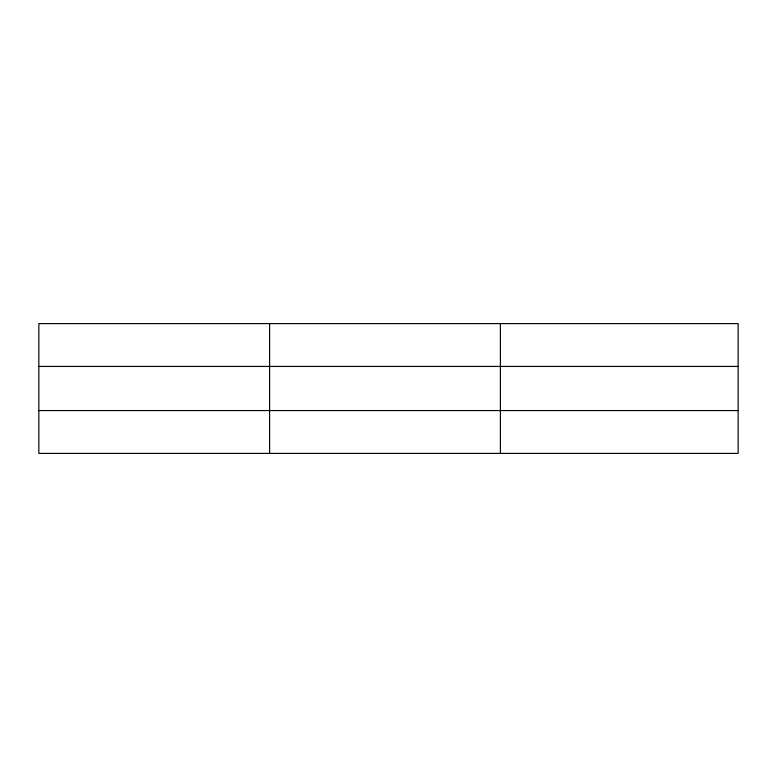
<?xml version="1.0" encoding="UTF-8"?>
<svg xmlns="http://www.w3.org/2000/svg" width="777" height="777" viewBox="0 0 777 777"><rect width="100%" height="100%" fill="white"/><g stroke="black" fill="none" stroke-linecap="round" stroke-linejoin="round"><path stroke-width="1.17" d="M269.619 453.399L269.619 323.601M500.388 453.399L500.388 323.601M738.15 410.567L738.15 453.399L38.85 453.399L38.85 323.601L738.15 323.601L738.15 410.567L38.85 410.567M38.85 366.433L738.15 366.433"/></g></svg>
